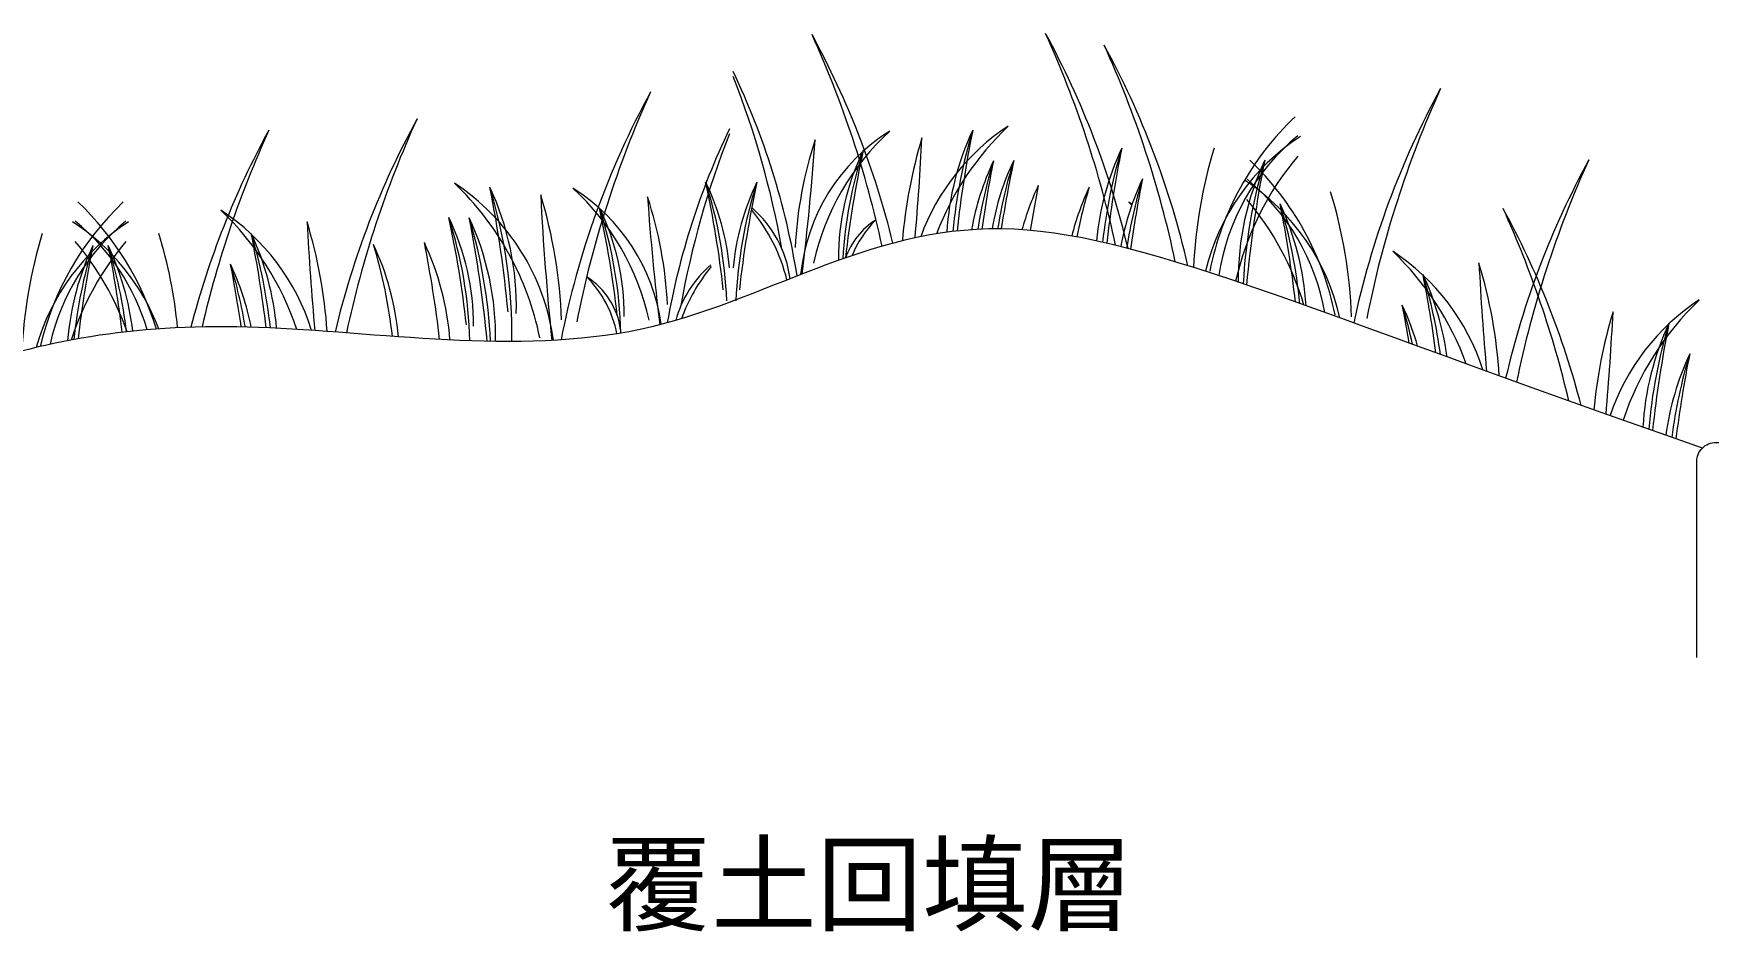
# Model space of a CAD drawing. Header units: millimetres. Extents: x -1245 to 7283, y 1609 to 4579.
# Drawn here: x 4444.4 to 4877.2, y 3378.8 to 3610.7 of the extents above; entities that cross this region are included whole.
import ezdxf

# ---------------------------------------------------------------- set-up
doc = ezdxf.new("R2010")
doc.units = ezdxf.units.MM
doc.styles.add('微軟正黑體', font='Microsoft JhengHei.ttf')

msp = doc.modelspace()

# ---------------------------------------------------------------- linework, layer by layer
at = {"lineweight": 5}
msp.add_lwpolyline([(4874.16, 3449.55), (4874.16, 3500.11, -0.414214), (4879.16, 3505.11), (4967.01, 3505.11, -0.414214), (4972.01, 3500.11), (4972.01, 3449.55)], format="xyb", dxfattribs=at)
for centre, radius, start, end in [((4399.85, 3498.68), 269.92, 12.2101, 24.4499), ((4450.33, 3503.62), 222.52, 13.7587, 28.6766), ((4460.19, 3498.97), 269.92, 12.1979, 24.4499), ((4510.68, 3503.91), 222.52, 13.3259, 28.6766), ((4475.33, 3496), 269.92, 11.9175, 24.4499), ((4525.81, 3500.94), 222.52, 12.9314, 28.6766), ((4451.88, 3517.58), 192.26, 9.1293, 25.6625), ((4408.19, 3514.12), 233.21, 10.1187, 21.4982), ((4799.08, 3488.87), 222.52, 151.3234, 168.9332), ((4849.57, 3483.93), 269.92, 155.5501, 168.83), ((5003.21, 3489.71), 222.52, 151.3234, 168.0046), ((5053.7, 3484.77), 269.92, 155.5501, 168.83), ((4738.74, 3481.91), 222.52, 151.3234, 166.5682), ((4789.22, 3476.98), 269.92, 155.5501, 167.9383), ((4822.63, 3534.28), 75.82, 133.5703, 168.5592), ((4700.42, 3478.94), 222.52, 151.3234, 165.4535), ((4750.91, 3474.01), 269.92, 155.5501, 166.9595), ((4797.53, 3502.83), 192.26, 154.3375, 170.0673), ((4841.22, 3499.36), 233.21, 158.5018, 169.8813), ((4692.16, 3543.34), 49.82, 122.1589, 174.1284), ((4709.92, 3537.23), 65.51, 132.5189, 167.5078), ((4794.92, 3546.97), 126.42, 163.0875, 175.3754), ((3982.84, 3617.98), 691.97, 355.02104, 357.16484), ((4727.84, 3538.53), 57.66, 123.2103, 160.0361), ((4748.51, 3531.84), 75.82, 133.5703, 159.0417), ((4753.11, 3554.91), 72.87, 154.9752, 176.4989), ((4812.77, 3547.55), 131.36, 163.1006, 174.753), ((4987.72, 3525.55), 306.6, 168.6795, 173.6079), ((4803.32, 3535.85), 57.66, 123.2103, 166.522), ((4807.71, 3539.74), 57.66, 129.4517, 171.5919), ((4750.25, 3549.57), 109.23, 162.0362, 176.9081), ((4049.85, 3623.78), 597.87, 352.77415, 356.11348), ((4715.33, 3552.78), 62.96, 153.9238, 180.3662), ((4766.75, 3545.47), 113.49, 162.0492, 176.45), ((4917.53, 3523.69), 264.91, 167.6281, 173.7076), ((4791.61, 3550.23), 72.87, 154.9752, 174.5546), ((4851.27, 3542.87), 131.36, 163.1006, 173.9152), ((5026.22, 3520.87), 306.6, 168.6795, 173.3166), ((4870.4, 3544.29), 126.42, 163.0875, 177.281), ((4758.47, 3547), 72.87, 154.9752, 169.7113), ((4818.13, 3539.64), 131.36, 163.1006, 171.0333), ((4993.08, 3517.64), 306.6, 168.6795, 172.0276), ((4754.27, 3550.25), 62.96, 153.9238, 170.8656), ((4805.69, 3542.94), 113.49, 162.0492, 171.229), ((4956.48, 3521.16), 264.91, 167.6281, 171.517), ((4828.99, 3530.09), 75.82, 139.8117, 167.3293), ((4828.56, 3547.14), 72.87, 154.9752, 180.504), ((4888.21, 3539.78), 131.36, 163.1006, 177.2626), ((5063.16, 3517.78), 306.6, 168.6795, 174.759), ((4706.4, 3523.05), 75.82, 11.4408, 46.4297), ((5041.53, 3471.3), 222.52, 151.3234, 166.9111), ((5092.01, 3466.36), 269.92, 155.5501, 168.3928), ((4521.58, 3523.78), 57.66, 7.6614, 56.7897), ((4500.9, 3517.09), 75.82, 11.4408, 46.4297), ((4436.64, 3532.8), 131.36, 359.2942, 16.8994), ((4496.3, 3540.16), 72.87, 358.5824, 25.0248), ((4261.69, 3510.8), 306.6, 5.241, 11.3205), ((4557.25, 3528.59), 49.82, 8.0583, 57.8411), ((4539.49, 3522.48), 65.51, 12.4922, 47.4811), ((4561.53, 3544.59), 62.96, 5.1325, 26.0762), ((4510.11, 3537.29), 113.49, 2.2197, 17.9508), ((4359.32, 3515.51), 264.91, 6.2924, 12.3719), ((4687.89, 3544.59), 62.96, 153.9238, 174.8675), ((4739.3, 3537.29), 113.49, 162.0492, 177.7803), ((4890.09, 3515.51), 264.91, 167.6281, 173.7076), ((4770.05, 3540.62), 72.87, 154.9752, 164.5599), ((5004.66, 3511.26), 306.6, 168.6795, 170.8805), ((4783.21, 3540.18), 72.87, 154.9752, 165.5046), ((4842.87, 3532.82), 131.36, 163.1006, 168.8683), ((4796.97, 3542.33), 72.87, 154.9752, 169.4441), ((4856.63, 3534.97), 131.36, 163.1006, 171.0994), ((5031.58, 3512.97), 306.6, 168.6795, 172.1157), ((4725.71, 3524.62), 57.66, 12.6534, 56.7897), ((4721.32, 3528.52), 57.66, 10.1248, 50.5483), ((4519.84, 3512.28), 75.82, 133.5703, 166.5939), ((4403.61, 3512.28), 75.82, 16.9347, 46.4297), ((4454.49, 3532.22), 126.42, 2.0405, 16.9125), ((5266.57, 3603.22), 691.97, 182.83516, 185.95389), ((4499.17, 3534.81), 109.23, 3.0919, 17.9638), ((5199.56, 3609.03), 597.87, 183.88652, 187.06588), ((4689.38, 3530.5), 52.84, 42.7551, 43.9325), ((4707.84, 3539.49), 33.91, 52.9943, 54.6971), ((4700.03, 3518.87), 75.82, 16.6433, 40.1883), ((4640.81, 3528.55), 131.36, 5.4261, 16.8994), ((4700.47, 3535.91), 72.87, 3.5293, 25.0248), ((4465.86, 3506.55), 306.6, 6.5196, 11.3205), ((4658.62, 3533.06), 126.42, 2.0405, 16.9125), ((4500.53, 3513.85), 57.66, 123.2103, 164.1288), ((4504.92, 3517.75), 57.66, 129.4517, 167.274), ((4422.92, 3513.85), 57.66, 20.8899, 56.7897), ((4418.53, 3517.75), 57.66, 16.5648, 50.5483), ((4440.55, 3510.13), 75.82, 18.5775, 46.4297), ((4461.23, 3516.82), 57.66, 17.3678, 56.7897), ((4443.72, 3528.19), 113.49, 1.5995, 17.9508), ((4495.14, 3535.49), 62.96, 359.6338, 26.0762), ((4292.94, 3506.41), 264.91, 6.2924, 12.3719), ((4490.94, 3532.25), 72.87, 359.1727, 25.0248), ((4431.28, 3524.89), 131.36, 2.7611, 16.8994), ((4256.33, 3502.89), 306.6, 5.3044, 11.3205), ((4482.67, 3530.72), 113.49, 1.3165, 17.9508), ((4534.08, 3538.02), 62.96, 359.6338, 26.0762), ((4331.88, 3508.94), 264.91, 6.2924, 12.3719), ((4594.76, 3536.08), 45.66, 13.9038, 39.6861), ((4610.84, 3543.55), 29.3, 7.4977, 49.2047), ((4672.31, 3546.35), 19.18, 122.5299, 160.5844), ((4682.47, 3542.32), 28.77, 135.3789, 157.4703), ((4578.42, 3453.79), 269.92, 13.285, 24.4499), ((4628.91, 3458.72), 222.52, 14.5647, 28.6766), ((4567.61, 3522.29), 126.42, 163.0875, 177.0991), ((4355.83, 3522.29), 126.42, 5.6308, 16.9125), ((4374.96, 3520.88), 131.36, 6.0236, 16.8994), ((4434.62, 3528.24), 72.87, 4.9967, 25.0248), ((4200.01, 3498.88), 306.6, 6.7115, 11.3205), ((4394.14, 3525.26), 126.42, 3.8495, 16.9125), ((5206.23, 3596.27), 691.97, 182.83516, 185.16441), ((4525.77, 3525.14), 72.87, 154.9752, 175.0969), ((4526.2, 3508.1), 75.82, 139.8117, 161.984), ((4585.42, 3517.78), 131.36, 163.1006, 173.9275), ((4397.24, 3508.1), 75.82, 19.7248, 40.1883), ((4760.37, 3495.78), 306.6, 168.6795, 173.2392), ((4338.02, 3517.78), 131.36, 6.945, 16.8994), ((4163.07, 3495.78), 306.6, 7.0747, 11.3205), ((4397.68, 3525.14), 72.87, 6.8523, 25.0248), ((4466.2, 3525.42), 72.87, 5.4718, 25.0248), ((4406.55, 3518.06), 131.36, 6.3046, 16.8994), ((4479.36, 3525.87), 72.87, 4.4859, 25.0248), ((4244.75, 3496.51), 306.6, 6.5917, 11.3205), ((4743.34, 3499.52), 75.82, 19.9447, 46.4297), ((4764.02, 3506.21), 57.66, 17.7774, 56.7897), ((4429.26, 3520.33), 72.87, 11.4895, 25.0248), ((4369.61, 3512.97), 131.36, 9.6041, 16.8994), ((4194.65, 3490.97), 306.6, 8.2392, 11.3205), ((4638.57, 3528.8), 29.3, 130.7953, 164.5404), ((4654.66, 3521.33), 45.66, 140.3139, 159.8691), ((4696.93, 3514.65), 126.42, 3.4658, 16.9125), ((5509.02, 3585.66), 691.97, 182.83516, 185.15474), ((4566.94, 3527.56), 28.77, 11.2332, 44.6211), ((4577.1, 3531.6), 19.18, 7.7404, 57.4701), ((4677.75, 3510.26), 131.36, 7.6787, 16.8994), ((4737.41, 3517.62), 72.87, 7.544, 25.0248), ((4502.8, 3488.26), 306.6, 7.4906, 11.3205), ((4732.05, 3509.72), 72.87, 16.1253, 25.0248), ((4672.4, 3502.36), 131.36, 12.3463, 16.8994), ((4497.44, 3480.36), 306.6, 9.46, 11.3205), ((4906.41, 3493.64), 57.66, 123.2103, 161.408), ((4927.09, 3486.94), 75.82, 133.5703, 161.6397), ((4973.5, 3502.07), 126.42, 163.0875, 174.8144), ((4161.42, 3573.08), 691.97, 354.96825, 357.16484), ((4933.02, 3505.05), 72.87, 154.9752, 176.8777), ((4992.68, 3497.69), 131.36, 163.1006, 175.284), ((5167.63, 3475.69), 306.6, 168.6795, 173.9238), ((4938.38, 3497.14), 72.87, 154.9752, 172.2721), ((4998.04, 3489.78), 131.36, 163.1006, 172.7344), ((5172.99, 3467.78), 306.6, 168.6795, 172.834)]:
    msp.add_arc(centre, radius, start, end, dxfattribs=at)
msp.add_open_spline([(4875.63, 3503.65), (4773.05, 3539.23), (4686.04, 3580.35), (4606.24, 3521.38), (4496.06, 3539.87), (4424.65, 3527.85), (4384.99, 3505.11), (4353.04, 3500.48)], degree=3, dxfattribs=at)

# ---------------------------------------------------------------- texts
at = {"lineweight": 5, "insert": (4592.21, 3389.92), "char_height": 20, "width": 129.4576, "attachment_point": 4, "style": '微軟正黑體'}
msp.add_mtext('覆土回填層', dxfattribs=at)

doc.saveas('drawing.dxf')
